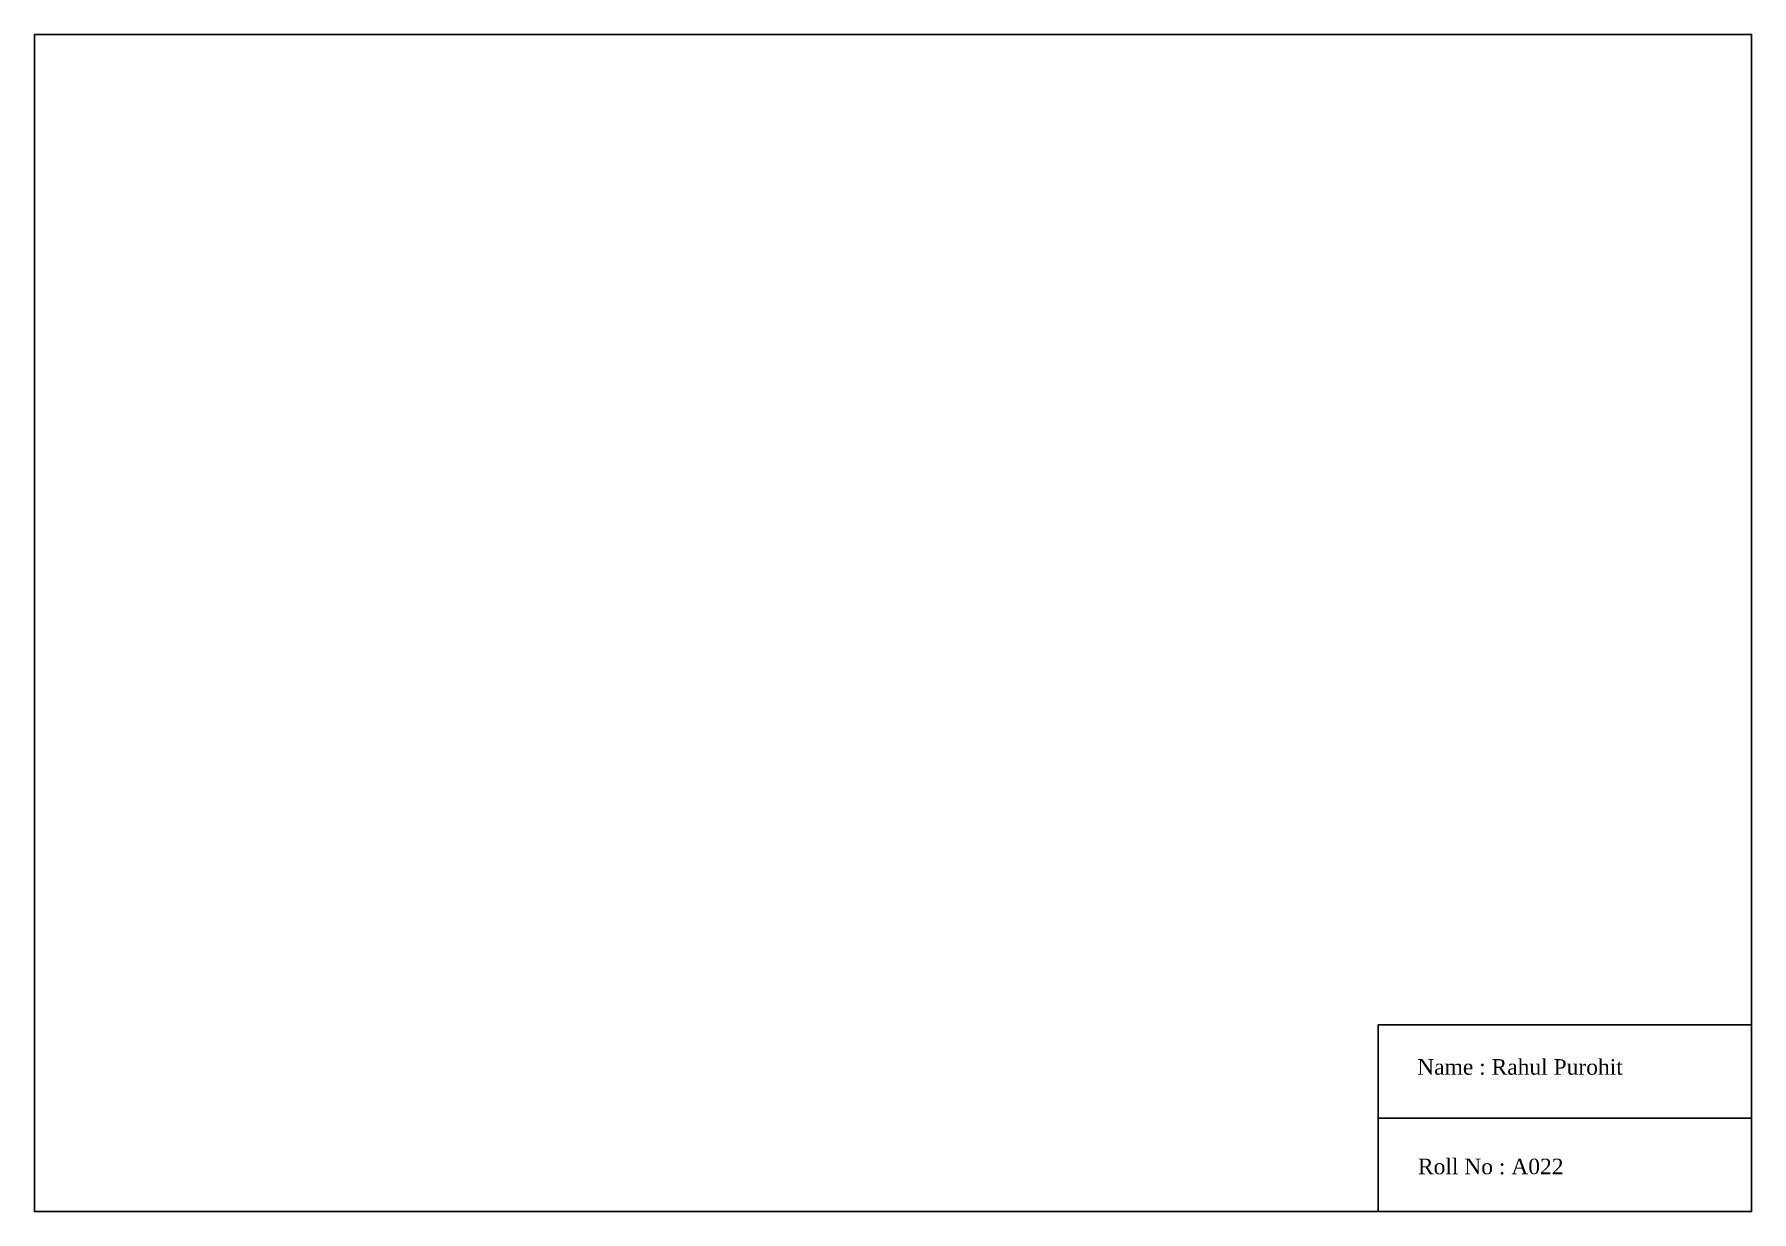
# Paper-space layout 'Layout1' of a CAD drawing. Header units: millimetres. Extents: x 10 to 286, y 10 to 199.
import ezdxf

# ---------------------------------------------------------------- set-up
doc = ezdxf.new("R2010")
doc.units = ezdxf.units.MM

psp = doc.layouts.get("Layout1")

# ---------------------------------------------------------------- linework, layer by layer
for p, q in [((10.03, 199.35), (285.97, 199.35)), ((10.03, 10.25), (10.03, 199.35)), ((285.97, 199.35), (285.97, 10.25)), ((225.97, 40.25), (225.97, 10.25)), ((285.97, 40.25), (225.97, 40.25)), ((285.97, 25.25), (225.97, 25.25)), ((285.97, 10.25), (10.03, 10.25))]:
    psp.add_line(p, q)
psp.add_lwpolyline([(10.03, 199.35), (285.97, 199.35), (285.97, 10.25), (10.03, 10.25)], close=True)
psp.add_lwpolyline([(10.03, 199.35), (285.97, 199.35), (285.97, 10.25), (10.03, 10.25)], close=True)

# ---------------------------------------------------------------- texts
at = {"char_height": 2.5, "attachment_point": 1}
for s, insert in [('{\\fTimes New Roman|b0|i0|c0|p18;Name : Rahul Purohit}', (232.23, 34.75)), ('{\\fTimes New Roman|b0|i0|c0|p18;Roll No : A022}', (232.35, 18.76))]:
    psp.add_mtext_dynamic_manual_height_columns(s, width=51.5012, gutter_width=12.5, heights=[0], dxfattribs=dict(at, insert=insert))

doc.saveas('drawing.dxf')
